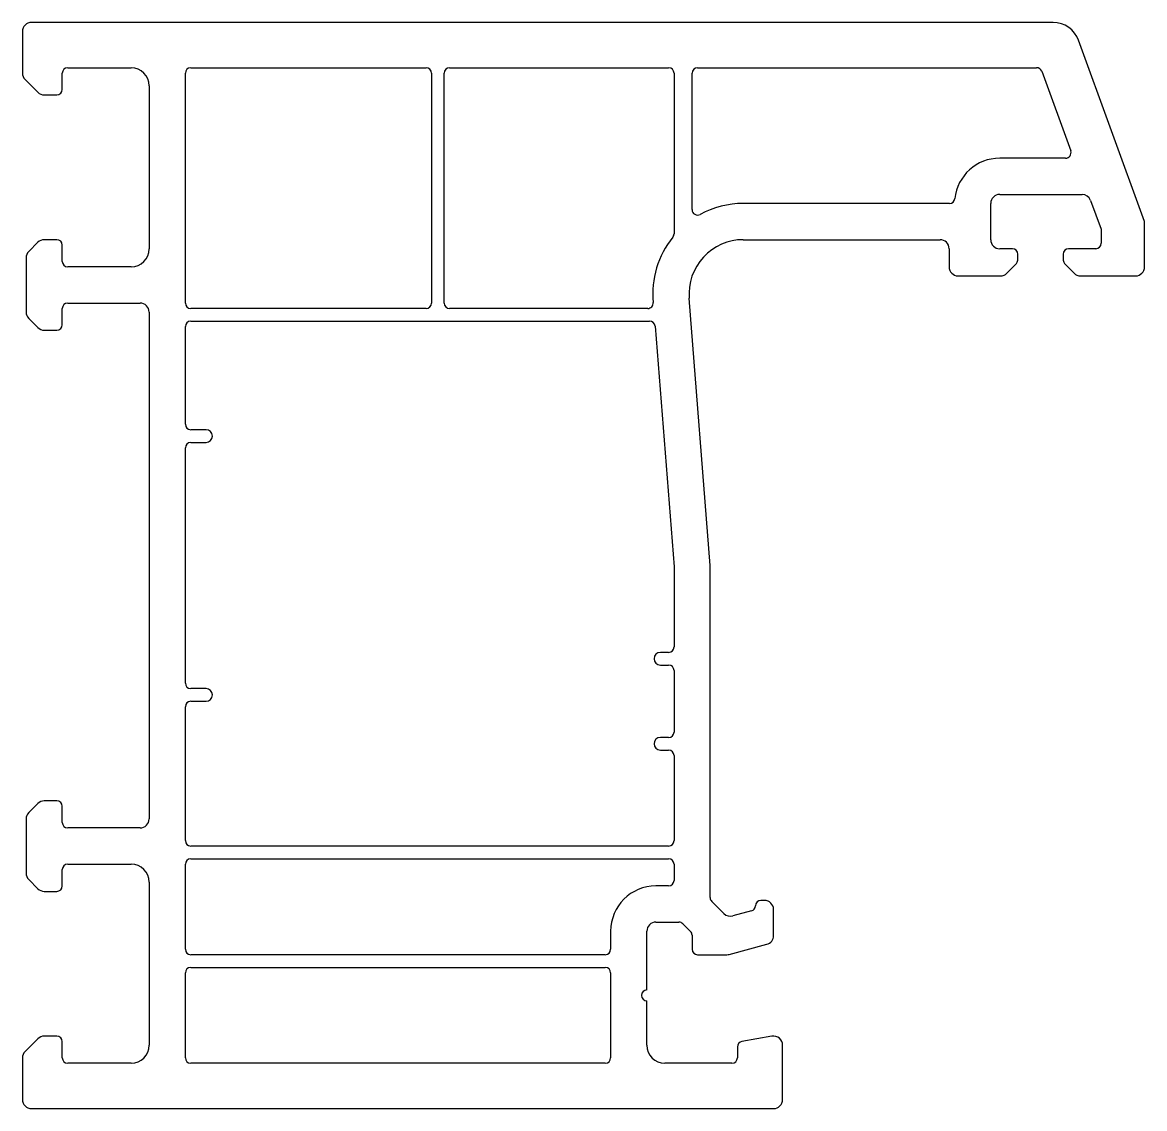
# Model space of a CAD drawing. Extents: x 5.6 to 67.6, y 2.3 to 62.3.
import ezdxf

# ---------------------------------------------------------------- set-up
doc = ezdxf.new("R2010")
doc.units = 0
doc.layers.get('0').update_dxf_attribs({"linetype": 'CONTINUOUS'})

# ---------------------------------------------------------------- blocks, each defined once
blk = doc.blocks.new('*U3')
for p, q in [((62.547, 62.312), (6.101, 62.312)), ((5.601, 61.812), (5.601, 60.666)), ((67.601, 51.312), (63.956, 61.325)), ((5.601, 60.666), (5.601, 59.519)), ((8.101, 59.812), (11.601, 59.812)), ((14.901, 59.812), (27.901, 59.812)), ((29.201, 59.812), (41.301, 59.812)), ((42.901, 59.812), (61.636, 59.812)), ((61.918, 59.615), (63.52, 55.215)), ((5.747, 59.166), (6.454, 58.459)), ((7.801, 58.612), (7.801, 59.512)), ((14.601, 46.812), (14.601, 59.512)), ((28.201, 59.512), (28.201, 46.812)), ((28.901, 46.812), (28.901, 59.512)), ((41.601, 59.512), (41.601, 50.636)), ((42.601, 51.97), (42.601, 59.512)), ((6.808, 58.312), (7.501, 58.312)), ((12.601, 58.812), (12.601, 49.812)), ((63.238, 54.812), (59.601, 54.812)), ((59.601, 52.812), (64.15, 52.812)), ((56.817, 52.312), (45.429, 52.312)), ((59.101, 50.312), (59.101, 52.312)), ((64.62, 52.483), (65.201, 50.889)), ((65.201, 50.889), (65.201, 50.112)), ((67.601, 48.812), (67.601, 51.312)), ((7.501, 50.312), (6.808, 50.312)), ((45.429, 50.312), (56.301, 50.312)), ((6.454, 50.166), (5.947, 49.659)), ((7.801, 49.112), (7.801, 50.012)), ((56.801, 49.812), (56.801, 48.812)), ((60.301, 49.812), (59.601, 49.812)), ((64.901, 49.812), (63.401, 49.812)), ((5.801, 49.305), (5.801, 46.319)), ((60.601, 49.269), (60.601, 49.512)), ((63.101, 49.512), (63.101, 49.269)), ((11.601, 48.812), (8.101, 48.812)), ((59.997, 48.459), (60.454, 48.916)), ((63.247, 48.916), (63.704, 48.459)), ((57.301, 48.312), (59.643, 48.312)), ((64.058, 48.312), (67.101, 48.312)), ((7.801, 45.612), (7.801, 46.512)), ((8.101, 46.812), (12.101, 46.812)), ((27.901, 46.512), (14.901, 46.512)), ((40.153, 46.512), (29.201, 46.512)), ((43.601, 32.312), (42.439, 47.077)), ((5.947, 45.966), (6.454, 45.459)), ((12.601, 46.312), (12.601, 18.312)), ((6.808, 45.312), (7.501, 45.312)), ((14.601, 40.112), (14.601, 45.512)), ((14.901, 45.812), (40.255, 45.812)), ((40.554, 45.536), (41.601, 32.234)), ((15.751, 39.812), (14.901, 39.812)), ((14.901, 39.112), (15.751, 39.112)), ((14.601, 25.812), (14.601, 38.812)), ((43.601, 13.965), (43.601, 32.312)), ((41.601, 32.234), (41.601, 27.812)), ((41.301, 27.512), (40.851, 27.512)), ((40.851, 26.812), (41.301, 26.812)), ((41.601, 26.512), (41.601, 23.112)), ((15.751, 25.512), (14.901, 25.512)), ((14.901, 24.812), (15.751, 24.812)), ((14.601, 17.112), (14.601, 24.512)), ((41.301, 22.812), (40.851, 22.812)), ((40.851, 22.112), (41.301, 22.112)), ((41.601, 21.812), (41.601, 17.112)), ((7.501, 19.312), (6.808, 19.312)), ((6.454, 19.166), (5.947, 18.659)), ((7.801, 18.112), (7.801, 19.012)), ((5.801, 18.305), (5.801, 15.319)), ((12.101, 17.812), (8.101, 17.812)), ((41.301, 16.812), (14.901, 16.812)), ((7.801, 14.612), (7.801, 15.512)), ((8.101, 15.812), (11.601, 15.812)), ((14.601, 11.112), (14.601, 15.812)), ((14.901, 16.112), (41.301, 16.112)), ((41.601, 15.812), (41.601, 14.912)), ((5.947, 14.966), (6.454, 14.459)), ((6.808, 14.312), (7.501, 14.312)), ((12.601, 14.812), (12.601, 5.812)), ((41.301, 14.612), (40.601, 14.612)), ((44.362, 13.08), (43.688, 13.753)), ((46.601, 13.812), (46.401, 13.812)), ((45.878, 13.227), (44.845, 12.95)), ((47.101, 11.868), (47.101, 13.312)), ((40.601, 12.612), (41.876, 12.612)), ((42.088, 12.524), (42.513, 12.1)), ((38.101, 12.112), (38.101, 11.112)), ((40.101, 8.862), (40.101, 12.112)), ((42.601, 11.888), (42.601, 11.112)), ((44.657, 10.829), (46.73, 11.385)), ((37.801, 10.812), (14.901, 10.812)), ((42.901, 10.812), (44.528, 10.812)), ((14.901, 10.112), (37.801, 10.112)), ((14.601, 5.112), (14.601, 9.812)), ((38.101, 9.812), (38.101, 5.112)), ((40.101, 5.812), (40.101, 8.262)), ((7.501, 6.312), (6.808, 6.312)), ((47.014, 6.305), (45.348, 6.011)), ((6.454, 6.166), (5.747, 5.459)), ((7.801, 5.112), (7.801, 6.012)), ((45.101, 5.716), (45.101, 5.112)), ((47.601, 2.812), (47.601, 5.812)), ((5.601, 5.105), (5.601, 2.812)), ((11.601, 4.812), (8.101, 4.812)), ((37.801, 4.812), (14.901, 4.812)), ((44.801, 4.812), (41.101, 4.812)), ((6.101, 2.312), (47.101, 2.312))]:
    blk.add_line(p, q)
for centre, radius, start, end in [((6.101, 61.812), 0.5, 90, 180), ((62.547, 60.812), 1.5, 20, 90), ((8.101, 59.512), 0.3, 90, 180), ((11.601, 58.812), 1, 0, 90), ((14.901, 59.512), 0.3, 90, 180), ((27.901, 59.512), 0.3, 0, 90), ((29.201, 59.512), 0.3, 90, 180), ((41.301, 59.512), 0.3, 0, 90), ((42.901, 59.512), 0.3, 90, 180), ((61.636, 59.512), 0.3, 20, 90), ((6.101, 59.519), 0.5, 180, 224.99996), ((6.808, 58.812), 0.5, 224.99996, 270), ((7.501, 58.612), 0.3, 270, 360), ((63.238, 55.112), 0.3, 270, 20), ((59.601, 52.312), 2.5, 90, 173.84937), ((59.601, 52.312), 0.5, 90, 180), ((64.15, 52.312), 0.5, 20, 90), ((45.429, 47.312), 5, 90, 118.49766), ((56.817, 52.612), 0.3, 270, 353.84937), ((42.901, 51.97), 0.3, 180, 298.49766), ((6.808, 49.812), 0.5, 90, 135.00006), ((7.501, 50.012), 0.3, 0, 90), ((45.429, 47.312), 5, 141.16999, 185.41331), ((41.301, 50.636), 0.3, 321.16999, 360), ((45.429, 47.312), 3, 90, 184.5), ((56.301, 49.812), 0.5, 0, 90), ((59.601, 50.312), 0.5, 180, 270), ((6.301, 49.305), 0.5, 135.00006, 180), ((11.601, 49.812), 1, 270, 360), ((60.301, 49.512), 0.3, 0, 90), ((63.401, 49.512), 0.3, 90, 180), ((64.901, 50.112), 0.3, 270, 0), ((8.101, 49.112), 0.3, 180, 270), ((60.101, 49.269), 0.5, 315.00006, 0), ((63.601, 49.269), 0.5, 180, 224.99994), ((57.301, 48.812), 0.5, 180, 270), ((59.643, 48.812), 0.5, 270, 315.00006), ((64.058, 48.812), 0.5, 224.99994, 270), ((67.101, 48.812), 0.5, 270, 0), ((8.101, 46.512), 0.3, 90, 180), ((12.101, 46.312), 0.5, 0, 90), ((14.901, 46.812), 0.3, 180, 270), ((27.901, 46.812), 0.3, 270, 360), ((29.201, 46.812), 0.3, 180, 270), ((40.153, 46.812), 0.3, 270, 5.41331), ((6.301, 46.319), 0.5, 180, 224.99994), ((6.808, 45.812), 0.5, 224.99994, 270), ((7.501, 45.612), 0.3, 270, 360), ((14.901, 45.512), 0.3, 90, 180), ((40.255, 45.512), 0.3, 4.5, 90), ((14.901, 40.112), 0.3, 180, 270), ((15.751, 39.462), 0.35, 270, 90), ((14.901, 38.812), 0.3, 90, 180), ((40.851, 27.162), 0.35, 90, 270), ((41.301, 27.812), 0.3, 270, 0), ((41.301, 26.512), 0.3, 0, 90), ((14.901, 25.812), 0.3, 180, 270), ((15.751, 25.162), 0.35, 270, 90), ((14.901, 24.512), 0.3, 90, 180), ((41.301, 23.112), 0.3, 270, 0), ((40.851, 22.462), 0.35, 90, 270), ((41.301, 21.812), 0.3, 0, 90), ((6.808, 18.812), 0.5, 90, 135.00006), ((7.501, 19.012), 0.3, 0, 90), ((6.301, 18.305), 0.5, 135.00006, 180), ((8.101, 18.112), 0.3, 180, 270), ((12.101, 18.312), 0.5, 270, 0), ((14.901, 17.112), 0.3, 180, 270), ((41.301, 17.112), 0.3, 270, 360), ((8.101, 15.512), 0.3, 90, 180), ((11.601, 14.812), 1, 0, 90), ((14.901, 15.812), 0.3, 90, 180), ((41.301, 15.812), 0.3, 0, 90), ((6.301, 15.319), 0.5, 180, 224.99994), ((41.301, 14.912), 0.3, 270, 360), ((6.808, 14.812), 0.5, 224.99994, 270), ((7.501, 14.612), 0.3, 270, 0), ((40.601, 12.112), 2.5, 90.00025, 179.99975), ((43.901, 13.965), 0.3, 180, 225), ((46.401, 13.512), 0.3, 90, 179.57242), ((46.601, 13.312), 0.5, 0, 90), ((44.715, 13.433), 0.5, 225, 285.00001), ((45.801, 13.517), 0.3, 285.00001, 359.57242), ((40.601, 12.112), 0.5, 90, 180), ((41.876, 12.312), 0.3, 45, 90), ((42.301, 11.888), 0.3, 0, 45), ((46.601, 11.868), 0.5, 285, 360), ((14.901, 11.112), 0.3, 180, 270), ((37.801, 11.112), 0.3, 270, 360), ((42.901, 11.112), 0.3, 180, 270), ((44.528, 11.312), 0.5, 270, 285), ((14.901, 9.812), 0.3, 90, 180), ((37.801, 9.812), 0.3, 0, 90), ((40.101, 8.562), 0.3, 90, 270), ((6.808, 5.812), 0.5, 90, 135.00004), ((7.501, 6.012), 0.3, 0, 90), ((47.101, 5.812), 0.5, 0, 100), ((11.601, 5.812), 1, 270, 360), ((41.101, 5.812), 1, 180, 270), ((45.401, 5.716), 0.3, 100, 180), ((6.101, 5.105), 0.5, 135.00004, 180), ((8.101, 5.112), 0.3, 180, 270), ((14.901, 5.112), 0.3, 180, 270), ((37.801, 5.112), 0.3, 270, 360), ((44.801, 5.112), 0.3, 270, 0), ((6.101, 2.812), 0.5, 180, 270), ((47.101, 2.812), 0.5, 270, 360)]:
    blk.add_arc(centre, radius, start, end)

msp = doc.modelspace()

# ---------------------------------------------------------------- block references
msp.add_blockref('*U3', (0, 0))

doc.saveas('drawing.dxf')
